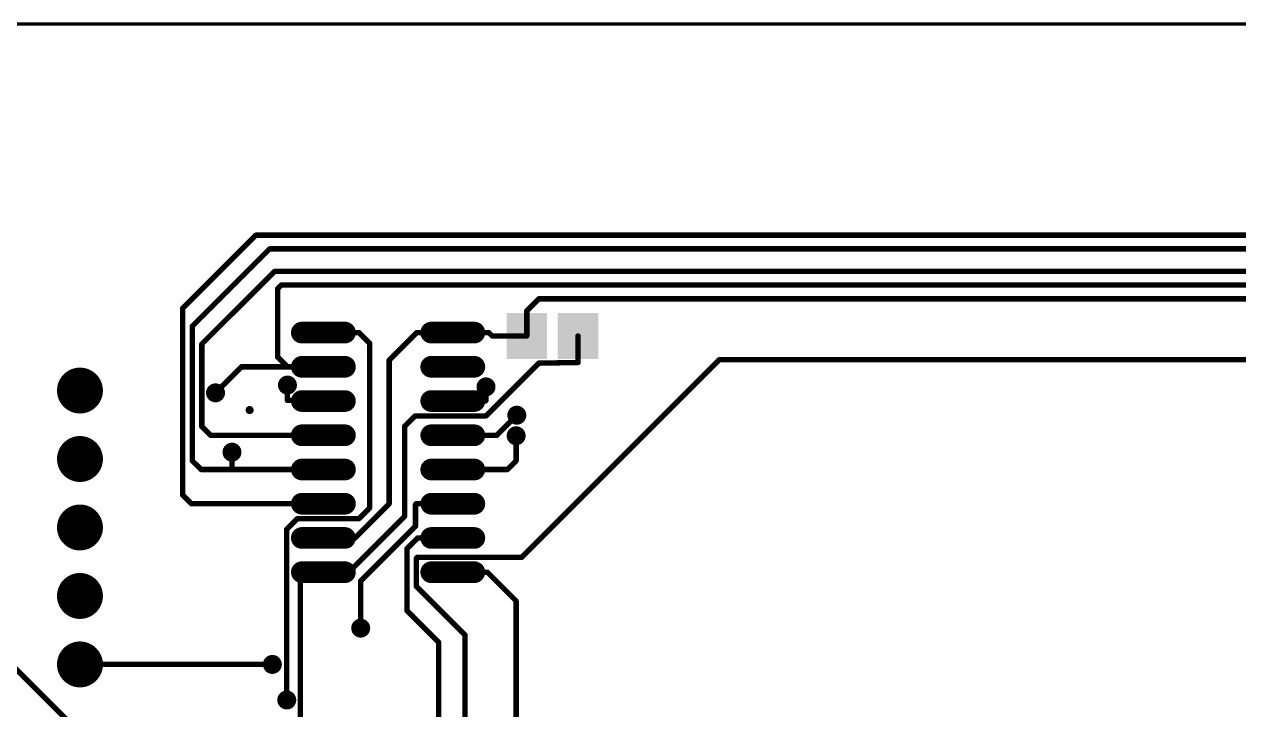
# Model space of a CAD drawing. Header units: millimetres. Extents: x 0 to 677, y 0 to 574.
# Drawn here: x 326.69 to 371.74, y 397.24 to 422.67 of the extents above; entities that cross this region are included whole.
import ezdxf

# ---------------------------------------------------------------- set-up
doc = ezdxf.new("R2010")
doc.units = ezdxf.units.MM
doc.layers.add('BottomLayer', color=5, linetype='Continuous')
doc.layers.add('BottomSolder', color=6, linetype='Continuous')
doc.layers.add('Layer2', color=7, linetype='Continuous', lineweight=70)
doc.layers.add('PadHoleLayer', color=7, linetype='Continuous', true_color=0xffffff)
doc.layers.add('ViaHoleLayer', color=7, linetype='Continuous', true_color=0xffffff)

msp = doc.modelspace()

# ---------------------------------------------------------------- linework, layer by layer
at = {"layer": 'BottomLayer'}
for points, const_width in [([(335.286, 414.85), (332.568, 412.133)], 0.2), ([(398.786, 414.85), (335.286, 414.85)], 0.2), ([(335.794, 414.342), (332.924, 411.472)], 0.2), ([(399.7, 414.342), (335.794, 414.342)], 0.2), ([(335.972, 413.504), (333.279, 410.812)], 0.2), ([(390.734, 413.504), (335.972, 413.504)], 0.2), ([(336.226, 412.996), (336.088, 412.859)], 0.2), ([(385.828, 412.996), (336.226, 412.996)], 0.2), ([(336.088, 410.332), (336.088, 412.859)], 0.2), ([(332.568, 405.211), (332.568, 412.133)], 0.2), ([(345.776, 412.488), (345.334, 412.046)], 0.2), ([(384.242, 412.488), (345.776, 412.488)], 0.2), ([(345.334, 411.109), (345.334, 412.046)], 0.2), ([(332.924, 406.481), (332.924, 411.472)], 0.2), ([(338.588, 411.236), (336.988, 411.236)], 0.6), ([(339.108, 411.236), (337.788, 411.236)], 0.2), ([(339.502, 410.842), (339.108, 411.236)], 0.2), ([(341.255, 411.236), (340.227, 410.208)], 0.2), ([(342.588, 411.236), (341.255, 411.236)], 0.2), ([(343.388, 411.236), (341.788, 411.236)], 0.6), ([(343.922, 411.236), (342.588, 411.236)], 0.2), ([(344.049, 411.109), (343.922, 411.236)], 0.2), ([(333.279, 407.751), (333.279, 410.812)], 0.2), ([(339.502, 404.728), (339.502, 410.842)], 0.2), ([(345.334, 411.109), (344.049, 411.109)], 0.2), ([(347.234, 410.126), (347.234, 411.109)], 0.2), ([(336.454, 409.966), (336.088, 410.332)], 0.2), ([(334.752, 409.966), (333.787, 409)], 0.2), ([(336.454, 409.966), (334.752, 409.966)], 0.2), ([(337.788, 409.966), (336.454, 409.966)], 0.2), ([(338.588, 409.966), (336.988, 409.966)], 0.6), ([(340.227, 404.881), (340.227, 410.208)], 0.2), ([(343.388, 409.966), (341.788, 409.966)], 0.6), ([(345.776, 410.101), (343.82, 408.145)], 0.2), ([(352.473, 410.228), (345.141, 402.896)], 0.2), ([(347.234, 410.126), (345.776, 410.101)], 0.2), ([(386.477, 410.228), (352.473, 410.228)], 0.2), ([(328.758, 396.385), (316.058, 409.085)], 0.2), ([(336.454, 408.721), (336.454, 409.288)], 0.2), ([(343.82, 408.721), (343.82, 409.221)], 0.2), ([(337.788, 408.696), (336.454, 408.721)], 0.2), ([(338.588, 408.696), (336.988, 408.696)], 0.6), ([(343.388, 408.696), (341.788, 408.696)], 0.6), ([(343.795, 408.696), (342.588, 408.696)], 0.2), ([(343.82, 408.721), (343.795, 408.696)], 0.2), ([(341.191, 408.145), (340.798, 407.751)], 0.2), ([(343.82, 408.145), (341.191, 408.145)], 0.2), ([(344.963, 408.17), (344.219, 407.426)], 0.2), ([(333.605, 407.426), (333.279, 407.751)], 0.2), ([(338.588, 407.426), (336.988, 407.426)], 0.6), ([(340.798, 404.409), (340.798, 407.751)], 0.2), ([(343.388, 407.426), (341.788, 407.426)], 0.6), ([(337.788, 407.426), (333.605, 407.426)], 0.2), ([(344.219, 407.426), (342.588, 407.426)], 0.2), ([(344.938, 406.481), (344.938, 407.408)], 0.2), ([(334.397, 406.232), (334.397, 406.799)], 0.2), ([(333.249, 406.156), (332.924, 406.481)], 0.2), ([(338.588, 406.156), (336.988, 406.156)], 0.6), ([(343.388, 406.156), (341.788, 406.156)], 0.6), ([(344.938, 406.481), (344.612, 406.156)], 0.2), ([(337.788, 406.156), (333.249, 406.156)], 0.2), ([(344.612, 406.156), (342.588, 406.156)], 0.2), ([(332.894, 404.886), (332.568, 405.211)], 0.2), ([(337.788, 404.886), (332.894, 404.886)], 0.2), ([(338.588, 404.886), (336.988, 404.886)], 0.6), ([(341.229, 404.886), (341.205, 404.861)], 0.2), ([(342.588, 404.886), (341.229, 404.886)], 0.2), ([(343.388, 404.886), (341.788, 404.886)], 0.6), ([(340.227, 404.881), (338.962, 403.616)], 0.2), ([(339.502, 404.728), (339.108, 404.335)], 0.2), ([(341.205, 404.052), (341.205, 404.861)], 0.2), ([(336.822, 404.335), (336.429, 403.941)], 0.2), ([(339.108, 404.335), (336.822, 404.335)], 0.2), ([(340.798, 404.409), (338.735, 402.346)], 0.2), ([(341.205, 404.052), (339.172, 402.019)], 0.2), ([(336.429, 397.604), (336.429, 403.941)], 0.2), ([(338.588, 403.616), (336.988, 403.616)], 0.6), ([(338.962, 403.616), (337.788, 403.616)], 0.2), ([(341.286, 403.616), (340.888, 403.217)], 0.2), ([(342.588, 403.616), (341.286, 403.616)], 0.2), ([(343.388, 403.616), (341.788, 403.616)], 0.6), ([(340.888, 400.917), (340.888, 403.217)], 0.2), ([(341.272, 402.896), (341.238, 402.862)], 0.2), ([(341.238, 401.82), (341.238, 402.862)], 0.2), ([(345.141, 402.896), (341.272, 402.896)], 0.2), ([(338.588, 402.346), (336.988, 402.346)], 0.6), ([(336.937, 396.753), (336.937, 402.346)], 0.2), ([(337.788, 402.346), (336.937, 402.346)], 0.2), ([(338.735, 402.346), (337.788, 402.346)], 0.2), ([(343.388, 402.346), (341.788, 402.346)], 0.6), ([(343.871, 402.346), (342.588, 402.346)], 0.2), ([(344.938, 401.278), (343.871, 402.346)], 0.2), ([(339.172, 400.271), (339.172, 402.019)], 0.2), ([(343.043, 400.015), (341.238, 401.82)], 0.2), ([(342.068, 399.737), (340.888, 400.917)], 0.2), ([(344.938, 385.209), (344.938, 401.278)], 0.2), ([(343.043, 395.615), (343.043, 400.015)], 0.2), ([(342.068, 394.543), (342.068, 399.737)], 0.2), ([(335.895, 398.925), (328.758, 398.925)], 0.2)]:
    msp.add_lwpolyline(points, dxfattribs=dict(at, const_width=const_width))
for points, const_width in [([(335.336, 414.85, -1), (335.236, 414.85, -1)], 0.1), ([(335.336, 414.85, -1), (335.236, 414.85, -1)], 0.1), ([(335.844, 414.342, -1), (335.744, 414.342, -1)], 0.1), ([(335.844, 414.342, -1), (335.744, 414.342, -1)], 0.1), ([(336.022, 413.504, -1), (335.922, 413.504, -1)], 0.1), ([(336.022, 413.504, -1), (335.922, 413.504, -1)], 0.1), ([(336.276, 412.996, -1), (336.176, 412.996, -1)], 0.1), ([(336.276, 412.996, -1), (336.176, 412.996, -1)], 0.1), ([(336.138, 412.859, -1), (336.038, 412.859, -1)], 0.1), ([(336.138, 412.859, -1), (336.038, 412.859, -1)], 0.1), ([(332.618, 412.133, -1), (332.518, 412.133, -1)], 0.1), ([(332.618, 412.133, -1), (332.518, 412.133, -1)], 0.1), ([(345.826, 412.488, -1), (345.726, 412.488, -1)], 0.1), ([(345.826, 412.488, -1), (345.726, 412.488, -1)], 0.1), ([(345.384, 412.046, -1), (345.284, 412.046, -1)], 0.1), ([(345.384, 412.046, -1), (345.284, 412.046, -1)], 0.1), ([(332.974, 411.472, -1), (332.874, 411.472, -1)], 0.1), ([(332.974, 411.472, -1), (332.874, 411.472, -1)], 0.1), ([(337.138, 411.236, -1), (336.838, 411.236, -1)], 0.3), ([(337.838, 411.236, -1), (337.738, 411.236, -1)], 0.1), ([(338.738, 411.236, -1), (338.438, 411.236, -1)], 0.3), ([(339.158, 411.236, -1), (339.058, 411.236, -1)], 0.1), ([(339.158, 411.236, -1), (339.058, 411.236, -1)], 0.1), ([(341.305, 411.236, -1), (341.205, 411.236, -1)], 0.1), ([(341.305, 411.236, -1), (341.205, 411.236, -1)], 0.1), ([(341.938, 411.236, -1), (341.638, 411.236, -1)], 0.3), ([(342.638, 411.236, -1), (342.538, 411.236, -1)], 0.1), ([(342.638, 411.236, -1), (342.538, 411.236, -1)], 0.1), ([(343.538, 411.236, -1), (343.238, 411.236, -1)], 0.3), ([(343.972, 411.236, -1), (343.872, 411.236, -1)], 0.1), ([(343.972, 411.236, -1), (343.872, 411.236, -1)], 0.1), ([(333.329, 410.812, -1), (333.229, 410.812, -1)], 0.1), ([(333.329, 410.812, -1), (333.229, 410.812, -1)], 0.1), ([(339.552, 410.842, -1), (339.452, 410.842, -1)], 0.1), ([(339.552, 410.842, -1), (339.452, 410.842, -1)], 0.1), ([(344.099, 411.109, -1), (343.999, 411.109, -1)], 0.1), ([(344.099, 411.109, -1), (343.999, 411.109, -1)], 0.1), ([(345.384, 411.109, -1), (345.284, 411.109, -1)], 0.1), ([(345.384, 411.109, -1), (345.284, 411.109, -1)], 0.1), ([(347.284, 411.109, -1), (347.184, 411.109, -1)], 0.1), ([(336.138, 410.332, -1), (336.038, 410.332, -1)], 0.1), ([(336.138, 410.332, -1), (336.038, 410.332, -1)], 0.1), ([(334.802, 409.966, -1), (334.702, 409.966, -1)], 0.1), ([(334.802, 409.966, -1), (334.702, 409.966, -1)], 0.1), ([(336.504, 409.966, -1), (336.404, 409.966, -1)], 0.1), ([(336.504, 409.966, -1), (336.404, 409.966, -1)], 0.1), ([(336.504, 409.966, -1), (336.404, 409.966, -1)], 0.1), ([(337.138, 409.966, -1), (336.838, 409.966, -1)], 0.3), ([(337.838, 409.966, -1), (337.738, 409.966, -1)], 0.1), ([(338.738, 409.966, -1), (338.438, 409.966, -1)], 0.3), ([(340.277, 410.208, -1), (340.177, 410.208, -1)], 0.1), ([(340.277, 410.208, -1), (340.177, 410.208, -1)], 0.1), ([(341.938, 409.966, -1), (341.638, 409.966, -1)], 0.3), ([(343.538, 409.966, -1), (343.238, 409.966, -1)], 0.3), ([(345.826, 410.101, -1), (345.726, 410.101, -1)], 0.1), ([(345.826, 410.101, -1), (345.726, 410.101, -1)], 0.1), ([(347.284, 410.126, -1), (347.184, 410.126, -1)], 0.1), ([(347.284, 410.126, -1), (347.184, 410.126, -1)], 0.1), ([(352.523, 410.228, -1), (352.423, 410.228, -1)], 0.1), ([(352.523, 410.228, -1), (352.423, 410.228, -1)], 0.1), ([(329.133, 409.085, -1), (328.383, 409.085, -1)], 0.75), ([(336.579, 409.288, -1), (336.329, 409.288, -1)], 0.25), ([(333.912, 409, -1), (333.662, 409, -1)], 0.25), ([(333.837, 409, -1), (333.737, 409, -1)], 0.1), ([(336.504, 409.288, -1), (336.404, 409.288, -1)], 0.1), ([(343.945, 409.221, -1), (343.695, 409.221, -1)], 0.25), ([(343.87, 409.221, -1), (343.77, 409.221, -1)], 0.1), ([(336.504, 408.721, -1), (336.404, 408.721, -1)], 0.1), ([(336.504, 408.721, -1), (336.404, 408.721, -1)], 0.1), ([(337.138, 408.696, -1), (336.838, 408.696, -1)], 0.3), ([(337.838, 408.696, -1), (337.738, 408.696, -1)], 0.1), ([(338.738, 408.696, -1), (338.438, 408.696, -1)], 0.3), ([(341.938, 408.696, -1), (341.638, 408.696, -1)], 0.3), ([(342.638, 408.696, -1), (342.538, 408.696, -1)], 0.1), ([(343.538, 408.696, -1), (343.238, 408.696, -1)], 0.3), ([(343.845, 408.696, -1), (343.745, 408.696, -1)], 0.1), ([(343.845, 408.696, -1), (343.745, 408.696, -1)], 0.1), ([(343.87, 408.721, -1), (343.77, 408.721, -1)], 0.1), ([(343.87, 408.721, -1), (343.77, 408.721, -1)], 0.1), ([(341.241, 408.145, -1), (341.141, 408.145, -1)], 0.1), ([(341.241, 408.145, -1), (341.141, 408.145, -1)], 0.1), ([(343.87, 408.145, -1), (343.77, 408.145, -1)], 0.1), ([(343.87, 408.145, -1), (343.77, 408.145, -1)], 0.1), ([(345.088, 408.17, -1), (344.838, 408.17, -1)], 0.25), ([(345.013, 408.17, -1), (344.913, 408.17, -1)], 0.1), ([(333.329, 407.751, -1), (333.229, 407.751, -1)], 0.1), ([(333.329, 407.751, -1), (333.229, 407.751, -1)], 0.1), ([(337.138, 407.426, -1), (336.838, 407.426, -1)], 0.3), ([(338.738, 407.426, -1), (338.438, 407.426, -1)], 0.3), ([(340.848, 407.751, -1), (340.748, 407.751, -1)], 0.1), ([(340.848, 407.751, -1), (340.748, 407.751, -1)], 0.1), ([(341.938, 407.426, -1), (341.638, 407.426, -1)], 0.3), ([(343.538, 407.426, -1), (343.238, 407.426, -1)], 0.3), ([(329.133, 406.545, -1), (328.383, 406.545, -1)], 0.75), ([(333.655, 407.426, -1), (333.555, 407.426, -1)], 0.1), ([(333.655, 407.426, -1), (333.555, 407.426, -1)], 0.1), ([(337.838, 407.426, -1), (337.738, 407.426, -1)], 0.1), ([(342.638, 407.426, -1), (342.538, 407.426, -1)], 0.1), ([(344.269, 407.426, -1), (344.169, 407.426, -1)], 0.1), ([(344.269, 407.426, -1), (344.169, 407.426, -1)], 0.1), ([(345.063, 407.408, -1), (344.813, 407.408, -1)], 0.25), ([(344.988, 407.408, -1), (344.888, 407.408, -1)], 0.1), ([(334.522, 406.799, -1), (334.272, 406.799, -1)], 0.25), ([(334.447, 406.799, -1), (334.347, 406.799, -1)], 0.1), ([(332.974, 406.481, -1), (332.874, 406.481, -1)], 0.1), ([(332.974, 406.481, -1), (332.874, 406.481, -1)], 0.1), ([(337.138, 406.156, -1), (336.838, 406.156, -1)], 0.3), ([(338.738, 406.156, -1), (338.438, 406.156, -1)], 0.3), ([(341.938, 406.156, -1), (341.638, 406.156, -1)], 0.3), ([(343.538, 406.156, -1), (343.238, 406.156, -1)], 0.3), ([(344.988, 406.481, -1), (344.888, 406.481, -1)], 0.1), ([(344.988, 406.481, -1), (344.888, 406.481, -1)], 0.1), ([(333.299, 406.156, -1), (333.199, 406.156, -1)], 0.1), ([(333.299, 406.156, -1), (333.199, 406.156, -1)], 0.1), ([(334.447, 406.232, -1), (334.347, 406.232, -1)], 0.1), ([(337.838, 406.156, -1), (337.738, 406.156, -1)], 0.1), ([(342.638, 406.156, -1), (342.538, 406.156, -1)], 0.1), ([(344.662, 406.156, -1), (344.562, 406.156, -1)], 0.1), ([(344.662, 406.156, -1), (344.562, 406.156, -1)], 0.1), ([(332.618, 405.211, -1), (332.518, 405.211, -1)], 0.1), ([(332.618, 405.211, -1), (332.518, 405.211, -1)], 0.1), ([(332.944, 404.886, -1), (332.844, 404.886, -1)], 0.1), ([(332.944, 404.886, -1), (332.844, 404.886, -1)], 0.1), ([(337.138, 404.886, -1), (336.838, 404.886, -1)], 0.3), ([(337.838, 404.886, -1), (337.738, 404.886, -1)], 0.1), ([(338.738, 404.886, -1), (338.438, 404.886, -1)], 0.3), ([(341.279, 404.886, -1), (341.179, 404.886, -1)], 0.1), ([(341.279, 404.886, -1), (341.179, 404.886, -1)], 0.1), ([(341.938, 404.886, -1), (341.638, 404.886, -1)], 0.3), ([(342.638, 404.886, -1), (342.538, 404.886, -1)], 0.1), ([(343.538, 404.886, -1), (343.238, 404.886, -1)], 0.3), ([(329.133, 404.005, -1), (328.383, 404.005, -1)], 0.75), ([(339.552, 404.728, -1), (339.452, 404.728, -1)], 0.1), ([(339.552, 404.728, -1), (339.452, 404.728, -1)], 0.1), ([(340.277, 404.881, -1), (340.177, 404.881, -1)], 0.1), ([(340.277, 404.881, -1), (340.177, 404.881, -1)], 0.1), ([(341.255, 404.861, -1), (341.155, 404.861, -1)], 0.1), ([(341.255, 404.861, -1), (341.155, 404.861, -1)], 0.1), ([(336.872, 404.335, -1), (336.772, 404.335, -1)], 0.1), ([(336.872, 404.335, -1), (336.772, 404.335, -1)], 0.1), ([(339.158, 404.335, -1), (339.058, 404.335, -1)], 0.1), ([(339.158, 404.335, -1), (339.058, 404.335, -1)], 0.1), ([(340.848, 404.409, -1), (340.748, 404.409, -1)], 0.1), ([(340.848, 404.409, -1), (340.748, 404.409, -1)], 0.1), ([(341.255, 404.052, -1), (341.155, 404.052, -1)], 0.1), ([(341.255, 404.052, -1), (341.155, 404.052, -1)], 0.1), ([(336.479, 403.941, -1), (336.379, 403.941, -1)], 0.1), ([(336.479, 403.941, -1), (336.379, 403.941, -1)], 0.1), ([(337.138, 403.616, -1), (336.838, 403.616, -1)], 0.3), ([(337.838, 403.616, -1), (337.738, 403.616, -1)], 0.1), ([(338.738, 403.616, -1), (338.438, 403.616, -1)], 0.3), ([(339.012, 403.616, -1), (338.912, 403.616, -1)], 0.1), ([(339.012, 403.616, -1), (338.912, 403.616, -1)], 0.1), ([(341.336, 403.616, -1), (341.236, 403.616, -1)], 0.1), ([(341.336, 403.616, -1), (341.236, 403.616, -1)], 0.1), ([(341.938, 403.616, -1), (341.638, 403.616, -1)], 0.3), ([(342.638, 403.616, -1), (342.538, 403.616, -1)], 0.1), ([(343.538, 403.616, -1), (343.238, 403.616, -1)], 0.3), ([(340.938, 403.217, -1), (340.838, 403.217, -1)], 0.1), ([(340.938, 403.217, -1), (340.838, 403.217, -1)], 0.1), ([(341.288, 402.862, -1), (341.188, 402.862, -1)], 0.1), ([(341.288, 402.862, -1), (341.188, 402.862, -1)], 0.1), ([(341.322, 402.896, -1), (341.222, 402.896, -1)], 0.1), ([(341.322, 402.896, -1), (341.222, 402.896, -1)], 0.1), ([(345.191, 402.896, -1), (345.091, 402.896, -1)], 0.1), ([(345.191, 402.896, -1), (345.091, 402.896, -1)], 0.1), ([(337.138, 402.346, -1), (336.838, 402.346, -1)], 0.3), ([(336.987, 402.346, -1), (336.887, 402.346, -1)], 0.1), ([(336.987, 402.346, -1), (336.887, 402.346, -1)], 0.1), ([(337.838, 402.346, -1), (337.738, 402.346, -1)], 0.1), ([(337.838, 402.346, -1), (337.738, 402.346, -1)], 0.1), ([(338.738, 402.346, -1), (338.438, 402.346, -1)], 0.3), ([(338.785, 402.346, -1), (338.685, 402.346, -1)], 0.1), ([(338.785, 402.346, -1), (338.685, 402.346, -1)], 0.1), ([(341.938, 402.346, -1), (341.638, 402.346, -1)], 0.3), ([(342.638, 402.346, -1), (342.538, 402.346, -1)], 0.1), ([(343.538, 402.346, -1), (343.238, 402.346, -1)], 0.3), ([(343.921, 402.346, -1), (343.821, 402.346, -1)], 0.1), ([(343.921, 402.346, -1), (343.821, 402.346, -1)], 0.1), ([(329.133, 401.465, -1), (328.383, 401.465, -1)], 0.75), ([(339.222, 402.019, -1), (339.122, 402.019, -1)], 0.1), ([(339.222, 402.019, -1), (339.122, 402.019, -1)], 0.1), ([(341.288, 401.82, -1), (341.188, 401.82, -1)], 0.1), ([(341.288, 401.82, -1), (341.188, 401.82, -1)], 0.1), ([(340.938, 400.917, -1), (340.838, 400.917, -1)], 0.1), ([(340.938, 400.917, -1), (340.838, 400.917, -1)], 0.1), ([(344.988, 401.278, -1), (344.888, 401.278, -1)], 0.1), ([(344.988, 401.278, -1), (344.888, 401.278, -1)], 0.1), ([(339.297, 400.271, -1), (339.047, 400.271, -1)], 0.25), ([(339.222, 400.271, -1), (339.122, 400.271, -1)], 0.1), ([(343.093, 400.015, -1), (342.993, 400.015, -1)], 0.1), ([(343.093, 400.015, -1), (342.993, 400.015, -1)], 0.1), ([(329.133, 398.925, -1), (328.383, 398.925, -1)], 0.75), ([(342.118, 399.737, -1), (342.018, 399.737, -1)], 0.1), ([(342.118, 399.737, -1), (342.018, 399.737, -1)], 0.1), ([(336.02, 398.925, -1), (335.77, 398.925, -1)], 0.25), ([(328.808, 398.925, -1), (328.708, 398.925, -1)], 0.1), ([(335.945, 398.925, -1), (335.845, 398.925, -1)], 0.1), ([(336.554, 397.604, -1), (336.304, 397.604, -1)], 0.25), ([(336.479, 397.604, -1), (336.379, 397.604, -1)], 0.1)]:
    msp.add_lwpolyline(points, format="xyb", close=True, dxfattribs=dict(at, const_width=const_width))
for points in [[(344.684, 410.359), (344.684, 411.859), (345.984, 410.359), (345.984, 411.859)], [(346.584, 410.359), (346.584, 411.859), (347.884, 410.359), (347.884, 411.859)]]:
    msp.add_solid(points, dxfattribs=at)
at = {"layer": 'BottomSolder', "const_width": 0.803}
for points in [[(338.588, 411.236), (336.988, 411.236)], [(343.388, 411.236), (341.788, 411.236)], [(338.588, 409.966), (336.988, 409.966)], [(343.388, 409.966), (341.788, 409.966)], [(338.588, 408.696), (336.988, 408.696)], [(343.388, 408.696), (341.788, 408.696)], [(338.588, 407.426), (336.988, 407.426)], [(343.388, 407.426), (341.788, 407.426)], [(338.588, 406.156), (336.988, 406.156)], [(343.388, 406.156), (341.788, 406.156)], [(338.588, 404.886), (336.988, 404.886)], [(343.388, 404.886), (341.788, 404.886)], [(338.588, 403.616), (336.988, 403.616)], [(343.388, 403.616), (341.788, 403.616)], [(338.588, 402.346), (336.988, 402.346)], [(343.388, 402.346), (341.788, 402.346)]]:
    msp.add_lwpolyline(points, dxfattribs=at)
at = {"layer": 'BottomSolder'}
for points, const_width in [([(337.189, 411.236, -1), (336.787, 411.236, -1)], 0.402), ([(338.789, 411.236, -1), (338.387, 411.236, -1)], 0.402), ([(341.989, 411.236, -1), (341.587, 411.236, -1)], 0.402), ([(343.589, 411.236, -1), (343.187, 411.236, -1)], 0.402), ([(337.189, 409.966, -1), (336.787, 409.966, -1)], 0.402), ([(338.789, 409.966, -1), (338.387, 409.966, -1)], 0.402), ([(341.989, 409.966, -1), (341.587, 409.966, -1)], 0.402), ([(343.589, 409.966, -1), (343.187, 409.966, -1)], 0.402), ([(329.184, 409.085, -1), (328.332, 409.085, -1)], 0.852), ([(336.63, 409.288, -1), (336.278, 409.288, -1)], 0.352), ([(343.996, 409.221, -1), (343.644, 409.221, -1)], 0.352), ([(333.963, 409, -1), (333.611, 409, -1)], 0.352), ([(337.189, 408.696, -1), (336.787, 408.696, -1)], 0.402), ([(338.789, 408.696, -1), (338.387, 408.696, -1)], 0.402), ([(341.989, 408.696, -1), (341.587, 408.696, -1)], 0.402), ([(343.589, 408.696, -1), (343.187, 408.696, -1)], 0.402), ([(345.139, 408.17, -1), (344.787, 408.17, -1)], 0.352), ([(337.189, 407.426, -1), (336.787, 407.426, -1)], 0.402), ([(338.789, 407.426, -1), (338.387, 407.426, -1)], 0.402), ([(341.989, 407.426, -1), (341.587, 407.426, -1)], 0.402), ([(343.589, 407.426, -1), (343.187, 407.426, -1)], 0.402), ([(345.114, 407.408, -1), (344.762, 407.408, -1)], 0.352), ([(329.184, 406.545, -1), (328.332, 406.545, -1)], 0.852), ([(334.573, 406.799, -1), (334.221, 406.799, -1)], 0.352), ([(337.189, 406.156, -1), (336.787, 406.156, -1)], 0.402), ([(338.789, 406.156, -1), (338.387, 406.156, -1)], 0.402), ([(341.989, 406.156, -1), (341.587, 406.156, -1)], 0.402), ([(343.589, 406.156, -1), (343.187, 406.156, -1)], 0.402), ([(337.189, 404.886, -1), (336.787, 404.886, -1)], 0.402), ([(338.789, 404.886, -1), (338.387, 404.886, -1)], 0.402), ([(341.989, 404.886, -1), (341.587, 404.886, -1)], 0.402), ([(343.589, 404.886, -1), (343.187, 404.886, -1)], 0.402), ([(329.184, 404.005, -1), (328.332, 404.005, -1)], 0.852), ([(337.189, 403.616, -1), (336.787, 403.616, -1)], 0.402), ([(338.789, 403.616, -1), (338.387, 403.616, -1)], 0.402), ([(341.989, 403.616, -1), (341.587, 403.616, -1)], 0.402), ([(343.589, 403.616, -1), (343.187, 403.616, -1)], 0.402), ([(337.189, 402.346, -1), (336.787, 402.346, -1)], 0.402), ([(338.789, 402.346, -1), (338.387, 402.346, -1)], 0.402), ([(341.989, 402.346, -1), (341.587, 402.346, -1)], 0.402), ([(343.589, 402.346, -1), (343.187, 402.346, -1)], 0.402), ([(329.184, 401.465, -1), (328.332, 401.465, -1)], 0.852), ([(339.348, 400.271, -1), (338.996, 400.271, -1)], 0.352), ([(329.184, 398.925, -1), (328.332, 398.925, -1)], 0.852), ([(336.071, 398.925, -1), (335.72, 398.925, -1)], 0.352), ([(336.605, 397.604, -1), (336.253, 397.604, -1)], 0.352)]:
    msp.add_lwpolyline(points, format="xyb", close=True, dxfattribs=dict(at, const_width=const_width))
for points in [[(344.582, 410.257), (344.582, 411.96), (346.086, 410.257), (346.086, 411.96)], [(346.482, 410.257), (346.482, 411.96), (347.986, 410.257), (347.986, 411.96)]]:
    msp.add_solid(points, dxfattribs=at)
at = {"layer": 'Layer2', "color": 0}
msp.add_line((453.701, 422.674), (303.841, 422.674), dxfattribs=at)
at = {"layer": 'PadHoleLayer', "const_width": 0.45}
for points in [[(328.533, 409.085, 1), (328.983, 409.085, 1)], [(328.533, 406.545, 1), (328.983, 406.545, 1)], [(328.533, 404.005, 1), (328.983, 404.005, 1)], [(328.533, 401.465, 1), (328.983, 401.465, 1)], [(328.533, 398.925, 1), (328.983, 398.925, 1)]]:
    msp.add_lwpolyline(points, format="xyb", close=True, dxfattribs=at)
at = {"layer": 'ViaHoleLayer', "const_width": 0.15}
for points in [[(333.712, 409, 1), (333.862, 409, 1)], [(336.379, 409.288, 1), (336.529, 409.288, 1)], [(343.745, 409.221, 1), (343.895, 409.221, 1)], [(334.977, 408.362, 1), (335.127, 408.362, 1)], [(344.888, 408.17, 1), (345.038, 408.17, 1)], [(344.863, 407.408, 1), (345.013, 407.408, 1)], [(334.322, 406.799, 1), (334.472, 406.799, 1)], [(339.097, 400.271, 1), (339.247, 400.271, 1)], [(335.82, 398.925, 1), (335.97, 398.925, 1)], [(336.354, 397.604, 1), (336.504, 397.604, 1)]]:
    msp.add_lwpolyline(points, format="xyb", close=True, dxfattribs=at)

doc.saveas('drawing.dxf')
